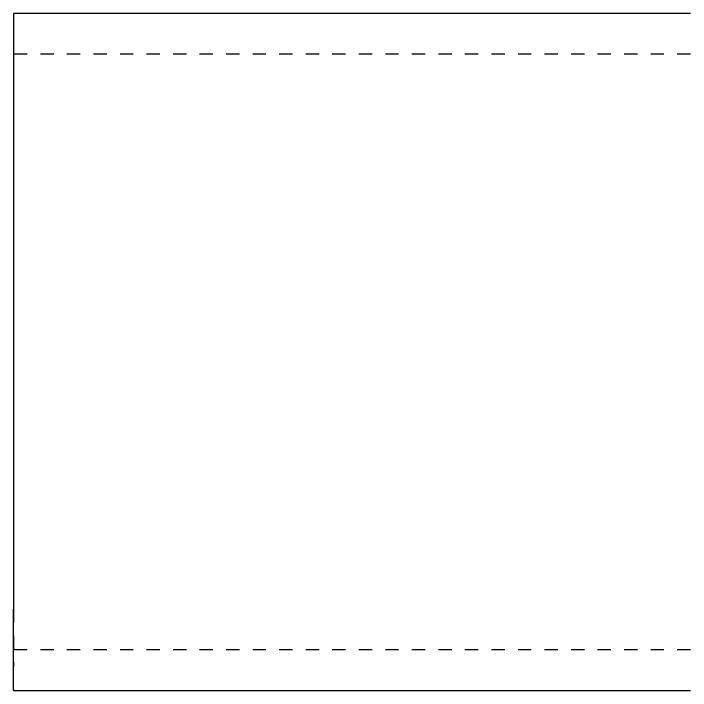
# Model space of a CAD drawing. Header units: millimetres. Extents: x 12 to 22692, y 5 to 905.
# Drawn here: x 12297.3 to 12397.3, y 64.8 to 164.8 of the extents above; entities that cross this region are included whole.
import ezdxf

# ---------------------------------------------------------------- set-up
doc = ezdxf.new("R2010")
doc.units = ezdxf.units.MM
doc.linetypes.add('DXK_LINE_DOT2', pattern=[3.9198, 1.9599, -1.9599])
doc.layers.add('STÅL', color=7, linetype='Continuous')

msp = doc.modelspace()

# ---------------------------------------------------------------- linework, layer by layer
at = {"layer": 'STÅL', "color": 2, "linetype": 'Continuous'}
for p, q in [((12297.27, 164.8), (12297.27, 152.8)), ((12397.27, 164.8), (12297.27, 164.8)), ((12297.27, 152.8), (12297.27, 76.8)), ((12297.27, 65.71), (12297.27, 76.8)), ((12297.27, 64.8), (12297.27, 65.71)), ((12297.27, 64.8), (12397.27, 64.8))]:
    msp.add_line(p, q, dxfattribs=at)
at = {"layer": 'STÅL', "color": 7, "linetype": 'DXK_LINE_DOT2'}
for p, q in [((12297.27, 164.8), (12297.27, 163.89)), ((12297.27, 163.89), (12297.27, 161.29)), ((12397.27, 158.8), (12297.27, 158.8)), ((12297.27, 76.8), (12297.27, 68.31)), ((12397.27, 70.8), (12297.27, 70.8))]:
    msp.add_line(p, q, dxfattribs=at)

doc.saveas('drawing.dxf')
